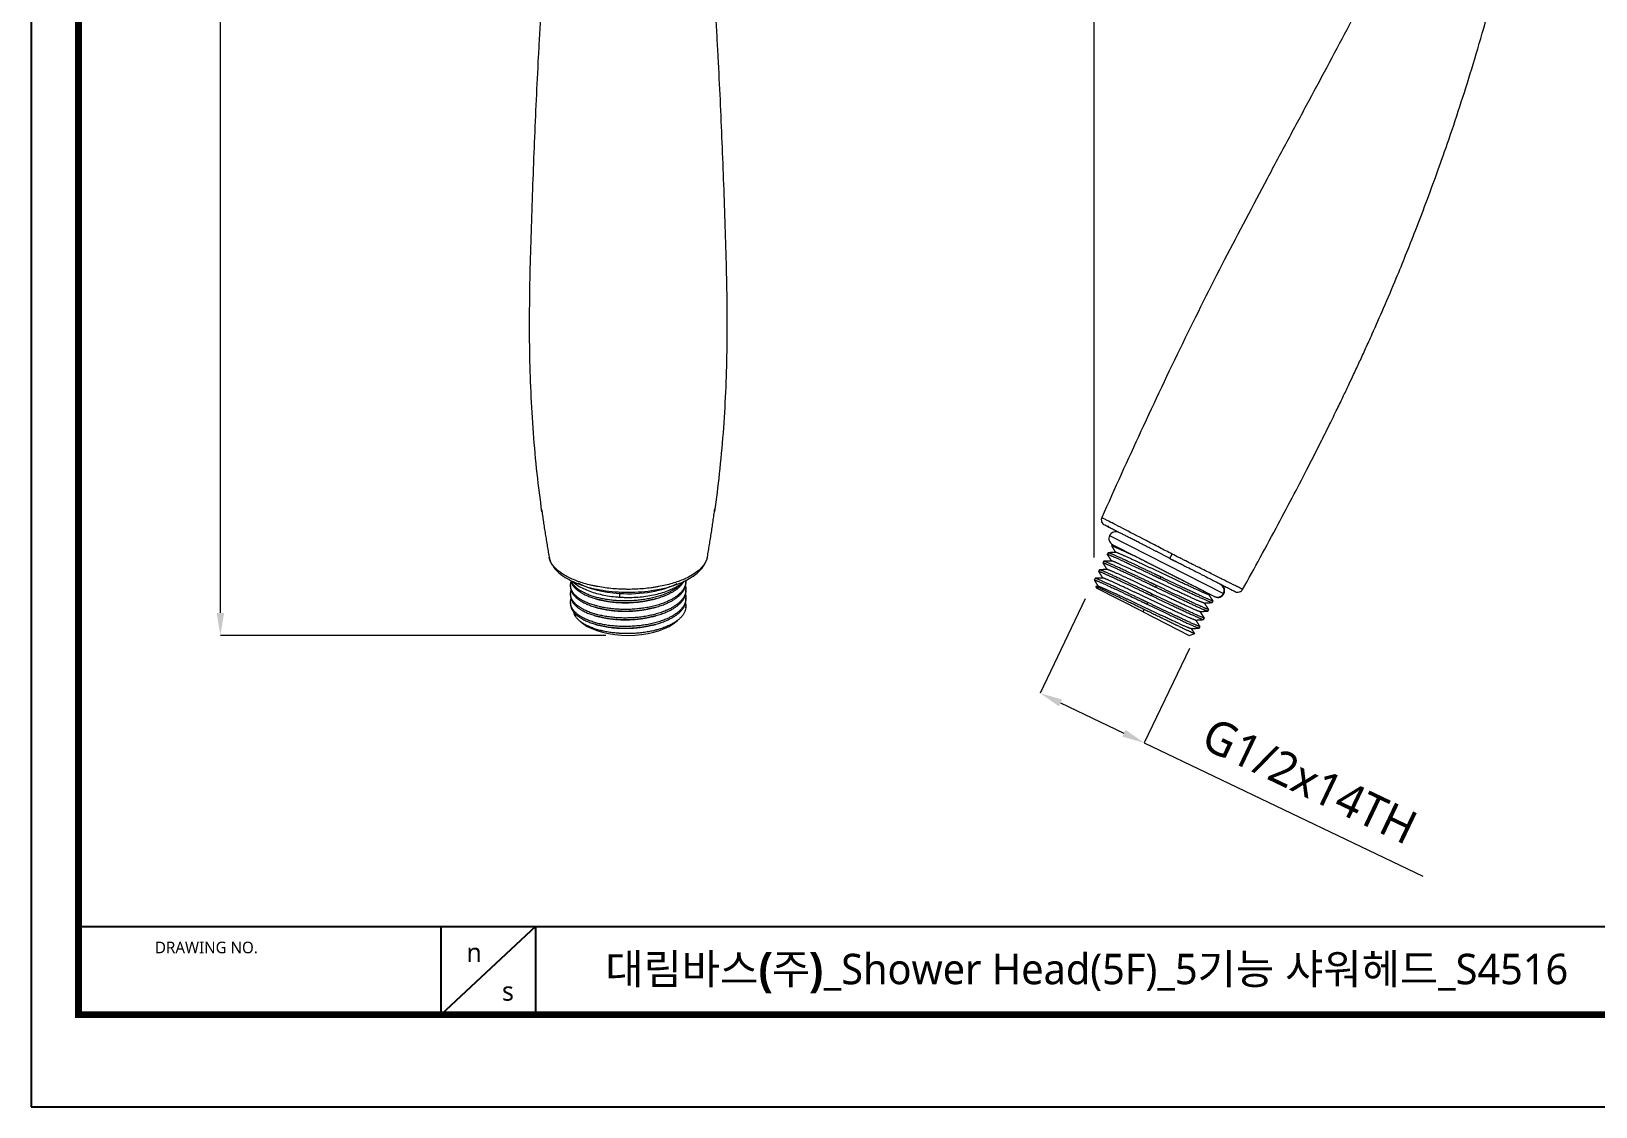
# Model space of a CAD drawing. Extents: x 541 to 1062, y 0 to 382.
# Drawn here: x 540.8 to 818.7, y 0 to 191 of the extents above; entities that cross this region are included whole.
import ezdxf

# ---------------------------------------------------------------- set-up
doc = ezdxf.new("R2010")
doc.units = 0
doc.header["$LTSCALE"] = 10
doc.header["$MEASUREMENT"] = 0
doc.header["$PDMODE"] = 3
doc.header["$PDSIZE"] = -10
doc.layers.get('0').update_dxf_attribs({"linetype": 'CONTINUOUS'})
doc.layers.get('DEFPOINTS').update_dxf_attribs({"linetype": 'CONTINUOUS'})
doc.layers.add('1', color=7, linetype='CONTINUOUS')
doc.styles.add('Daelim Dimension', font='')
doc.styles.get('Daelim Dimension').set_extended_font_data('NanumGothic')
doc.dimstyles.new('DEFAULT', dxfattribs={"dimscale": 2, "dimtxt": 2, "dimasz": 2, "dimexe": 0, "dimexo": 2, "dimgap": 1, "dimtad": 1, "dimdec": 1, "dimzin": 9, "dimdsep": 46, "dimtxsty": 'Daelim Dimension', "dimcen": 0.5, "dimclrd": 252, "dimclre": 252, "dimclrt": 3, "dimadec": 1, "dimazin": 0, "dimtfac": 1, "dimtdec": 1, "dimtix": 1, "dimtmove": 0, "dimatfit": 3, "dimfxl": 1, "dimtolj": 1, "dimtzin": 1, "dimlwd": 9, "dimlwe": 9, "dimarcsym": 0})

# ---------------------------------------------------------------- blocks, each defined once
blk = doc.blocks.new('*D8')
at = {"color": 5, "linetype": 'ByBlock', "lineweight": 9, "ltscale": 0.5, "transparency": 16777216}
for p, q in [((642.86, 326.07), (574.41, 326.07)), ((574.41, 87.7), (574.41, 322.07)), ((642.86, 83.7), (574.41, 83.7))]:
    blk.add_line(p, q, dxfattribs=at)
at = {"color": 5, "ltscale": 0.5, "transparency": 16777216}
for points in [[(573.74, 322.07), (575.08, 322.07), (574.41, 326.07)], [(573.74, 87.7), (575.08, 87.7), (574.41, 83.7)]]:
    blk.add_solid(points, dxfattribs=at)
at = {"layer": 'DEFPOINTS', "color": 0, "ltscale": 0.5, "transparency": 16777216}
for p in [(574.41, 326.07), (646.86, 326.07), (646.86, 83.7)]:
    blk.add_point(p, dxfattribs=at)
at = {"color": 7, "ltscale": 0.5, "transparency": 16777216, "insert": (569.41, 204.89), "char_height": 6, "attachment_point": 5, "rotation": 90, "style": 'Daelim Dimension'}
blk.add_mtext('\\A1;242.4', dxfattribs=at)
blk = doc.blocks.new('*D9')
at = {"color": 5, "linetype": 'ByBlock', "lineweight": 9, "ltscale": 0.5, "transparency": 16777216}
for p, q in [((729.64, 97.54), (729.64, 341.22)), ((733.64, 341.22), (805.04, 341.22)), ((809.04, 265.76), (809.04, 341.22))]:
    blk.add_line(p, q, dxfattribs=at)
at = {"color": 5, "ltscale": 0.5, "transparency": 16777216}
for points in [[(733.64, 341.89), (733.64, 340.55), (729.64, 341.22)], [(805.04, 341.89), (805.04, 340.55), (809.04, 341.22)]]:
    blk.add_solid(points, dxfattribs=at)
at = {"layer": 'DEFPOINTS', "color": 0, "ltscale": 0.5, "transparency": 16777216}
for p in [(809.04, 341.22), (809.04, 261.76), (729.64, 93.54)]:
    blk.add_point(p, dxfattribs=at)
at = {"color": 7, "ltscale": 0.5, "transparency": 16777216, "insert": (769.34, 346.22), "char_height": 6, "attachment_point": 5, "style": 'Daelim Dimension'}
blk.add_mtext('\\A1;79.4', dxfattribs=at)
blk = doc.blocks.new('*D11')
at = {"color": 5, "linetype": 'ByBlock', "lineweight": 9, "ltscale": 0.5, "transparency": 16777216}
for p, q in [((728.05, 90.22), (720.03, 73.44)), ((746.55, 81.39), (738.53, 64.6)), ((723.64, 71.71), (734.92, 66.33)), ((738.53, 64.6), (788.03, 40.96))]:
    blk.add_line(p, q, dxfattribs=at)
at = {"color": 5, "ltscale": 0.5, "transparency": 16777216}
for points in [[(723.93, 72.32), (723.36, 71.11), (720.03, 73.44)], [(735.21, 66.93), (734.63, 65.73), (738.53, 64.6)]]:
    blk.add_solid(points, dxfattribs=at)
at = {"layer": 'DEFPOINTS', "color": 0, "ltscale": 0.5, "transparency": 16777216}
for p in [(729.78, 93.83), (748.27, 85), (738.53, 64.6)]:
    blk.add_point(p, dxfattribs=at)
at = {"color": 7, "ltscale": 0.5, "transparency": 16777216, "insert": (767.92, 57.85), "char_height": 6, "attachment_point": 5, "rotation": 334.4666, "style": 'Daelim Dimension'}
blk.add_mtext('\\A1;G1/2x14TH', dxfattribs=at)

msp = doc.modelspace()

# ---------------------------------------------------------------- linework, layer by layer
at = {"color": 5}
msp.add_line((549.21, 32.01), (968.98, 32.01), dxfattribs=at)
at = {"color": 5, "ltscale": 40}
for p, q in [((613.56, 32.01), (613.56, 16.3)), ((613.56, 32.01), (613.56, 16.3)), ((630.37, 32.01), (613.56, 16.3)), ((630.37, 32.01), (613.56, 16.3)), ((630.37, 32.01), (630.37, 16.3)), ((630.37, 32.01), (630.37, 16.3))]:
    msp.add_line(p, q, dxfattribs=at)
at = {"ltscale": 0.5}
msp.add_lwpolyline([(540.83, 0), (1062.15, 0), (1062.15, 381.98), (540.83, 381.98)], close=True, dxfattribs=at)
at = {"color": 5, "linetype": 'ByBlock', "lineweight": 200, "const_width": 1.2}
msp.add_lwpolyline([(549.21, 16.36), (1053.71, 16.36), (1053.71, 373.11), (549.21, 373.11)], close=True, dxfattribs=at)
at = {"layer": '1', "color": 7, "linetype": 'Continuous', "lineweight": 13}
for p, q in [((732.37, 101.45), (752.58, 91.15)), ((636.61, 92.28), (636.61, 92.56)), ((740.56, 92.28), (740.7, 92.56)), ((741.33, 93.8), (741.47, 94.08)), ((636.61, 90.77), (636.61, 91.05)), ((636.61, 89.25), (636.61, 89.53)), ((739.02, 89.25), (739.16, 89.53)), ((739.79, 90.77), (739.93, 91.05)), ((752.68, 91.1), (752.58, 91.15)), ((738.31, 87.87), (738.52, 88.29))]:
    msp.add_line(p, q, dxfattribs=at)
at = {"layer": '1', "color": 7, "linetype": 'Continuous', "lineweight": 18}
for p, q in [((732.09, 98.38), (731.95, 98.1)), ((732.85, 99.86), (732.72, 99.61)), ((732.85, 99.86), (737.24, 97.62)), ((737.24, 97.62), (750.98, 90.62)), ((743.13, 97.31), (745.29, 96.21)), ((730.55, 95.35), (730.41, 95.07)), ((731.32, 96.86), (731.18, 96.58)), ((636.61, 92.59), (636.61, 92.31)), ((657.11, 93.1), (657.11, 93.37)), ((657.11, 91.58), (657.11, 91.86)), ((729.78, 93.83), (729.63, 93.55)), ((729.94, 92.33), (730.02, 92.1)), ((738.31, 87.87), (730.02, 92.1)), ((636.61, 91.07), (636.61, 90.79)), ((636.61, 89.56), (636.61, 89.28)), ((657.11, 90.07), (657.11, 90.35)), ((750.6, 89.55), (750.74, 89.83)), ((751.07, 90.58), (750.98, 90.62)), ((654.82, 85.76), (655.6, 86.36)), ((657.11, 88.79), (657.11, 88.8)), ((738.31, 87.87), (746.5, 83.7)), ((749.06, 86.52), (749.2, 86.8)), ((749.83, 88.03), (749.97, 88.31)), ((638.43, 86.12), (638.9, 85.76)), ((746.5, 83.7), (747.48, 84.02)), ((748.29, 85), (748.43, 85.28))]:
    msp.add_line(p, q, dxfattribs=at)
for centre, radius, start, end in [((732.29, 103.06), 0.2, 153, 243), ((733.44, 100.91), 1.2, 153, 243), ((733.44, 100.91), 1.2, 63, 153), ((751.61, 91.64), 1.2, 333, 63), ((754.03, 91.98), 0.2, 243, 279.298), ((751.61, 91.64), 1.2, 243, 333)]:
    msp.add_arc(centre, radius, start, end, dxfattribs=at)
at = {"layer": '1', "color": 7, "linetype": 'Continuous', "lineweight": 13}
for centre, major_axis, ratio, start_param, end_param in [((646.86, 96.28), (-11.4, 0), 0.45399, 0.670003, 1.431741), ((646.86, 96.28), (-11.4, 0), 0.45399, 1.431741, 2.441566), ((751.53, 91.69), (0.54, 1.07), 0.990347, 4.712389, 6.283185), ((645.45, 91.69), (0.08, 1.2), 0.123501, 1.797048, 2.04597), ((645.45, 91.69), (-0.08, -1.2), 0.123501, 5.187563, 6.283637), ((751.53, 91.69), (-0.54, -1.07), 0.990347, 0, 1.570796)]:
    msp.add_ellipse(centre, major_axis=major_axis, ratio=ratio, start_param=start_param, end_param=end_param, dxfattribs=at)
at = {"layer": '1', "color": 7, "linetype": 'Continuous', "lineweight": 18}
for centre, major_axis, start_param, end_param in [((646.86, 88.79), (-10.25, 0), 3.099029, 3.147609), ((646.86, 87.9), (9.25, 0), 3.676231, 5.748504)]:
    msp.add_ellipse(centre, major_axis=major_axis, ratio=0.45399, start_param=start_param, end_param=end_param, dxfattribs=at)
for points, degree, knots in [([(786.74, 217.63), (786.07, 215.64), (784.52, 211.43), (781.61, 205.15), (778.36, 198.61), (774.92, 192.04), (771.36, 185.38), (767.74, 178.62), (764.05, 171.75), (759.04, 162.36), (752.68, 150.32), (745.16, 135.39), (737.96, 120.08), (733.26, 109.75), (730.98, 104.62)], 3, [0, 0, 0, 0, 0.049865, 0.106739, 0.164605, 0.223463, 0.283309, 0.344145, 0.40597, 0.468785, 0.59738, 0.72993, 0.866437, 1, 1, 1, 1]), ([(756, 91.88), (757.05, 93.77), (759.18, 97.62), (762.24, 103.27), (765.09, 108.64), (767.59, 113.48), (769.67, 117.58), (771.37, 121), (772.73, 123.77), (773.89, 126.18), (774.86, 128.22), (775.64, 129.87), (776.26, 131.19), (776.79, 132.34), (777.32, 133.49), (777.86, 134.69), (778.43, 135.94), (779.5, 138.32), (781.15, 142.06), (783.13, 146.72), (785.01, 151.33), (786.77, 155.76), (788.64, 160.65), (790.63, 166.06), (792.74, 172.05), (794.88, 178.48), (797.03, 185.34), (799.15, 192.61), (801.22, 200.44), (803.18, 208.82), (804.3, 214.62), (804.82, 217.61)], 3, [0, 0, 0, 0, 0.047786, 0.097365, 0.142265, 0.182487, 0.21803, 0.244075, 0.266871, 0.286418, 0.303446, 0.316892, 0.326795, 0.335647, 0.34494, 0.354674, 0.364849, 0.375464, 0.412451, 0.455247, 0.487606, 0.522643, 0.560941, 0.603498, 0.650333, 0.701444, 0.753552, 0.809462, 0.869174, 0.932687, 1, 1, 1, 1]), ([(631.54, 105.66), (631.23, 107.91), (630.94, 110.17), (630.43, 114.84), (630.21, 117.24), (629.84, 122.07), (629.7, 124.49), (629.38, 131.77), (629.31, 136.64), (629.37, 144), (629.41, 146.45), (629.53, 151.38), (629.61, 153.85), (629.77, 158.8), (629.85, 161.28), (630.03, 166.26), (630.13, 168.76), (630.33, 173.78), (630.44, 176.3), (630.68, 181.35), (630.81, 183.89), (631.01, 187.72), (631.08, 188.99), (631.22, 191.55), (631.3, 192.83), (631.39, 194.53), (631.41, 194.95), (631.43, 195.37)], 3, [0, 0, 0, 0, 0.07803, 0.07803, 0.160624, 0.160624, 0.243217, 0.243217, 0.408404, 0.408404, 0.490997, 0.490997, 0.573591, 0.573591, 0.656184, 0.656184, 0.738778, 0.738778, 0.821371, 0.821371, 0.903964, 0.903964, 0.945261, 0.945261, 0.986558, 0.986558, 1, 1, 1, 1]), ([(662.26, 195.99), (662.29, 195.36), (662.33, 194.74), (662.43, 192.83), (662.5, 191.55), (662.65, 188.99), (662.72, 187.72), (662.92, 183.89), (663.05, 181.35), (663.28, 176.3), (663.39, 173.78), (663.6, 168.76), (663.7, 166.26), (663.88, 161.28), (663.96, 158.8), (664.12, 153.85), (664.2, 151.38), (664.32, 146.45), (664.36, 144), (664.42, 136.64), (664.35, 131.77), (664.03, 124.49), (663.88, 122.07), (663.52, 117.24), (663.29, 114.84), (662.79, 110.19), (662.51, 107.95), (662.19, 105.72)], 3, [0, 0, 0, 0, 0.019911, 0.019911, 0.060966, 0.060966, 0.10202, 0.10202, 0.184128, 0.184128, 0.266237, 0.266237, 0.348346, 0.348346, 0.430454, 0.430454, 0.512563, 0.512563, 0.594671, 0.594671, 0.758888, 0.758888, 0.840997, 0.840997, 0.923105, 0.923105, 1, 1, 1, 1]), ([(730.98, 104.62), (730.93, 104.5), (730.87, 104.26), (730.92, 103.87), (731.13, 103.53), (731.32, 103.38), (731.44, 103.32)], 3, [0, 0, 0, 0, 0.240753, 0.5, 0.759247, 1, 1, 1, 1]), ([(743.09, 97.38), (740.79, 98.55), (738.62, 99.66), (736.47, 100.75), (734.85, 101.58), (733.24, 102.4), (732.34, 102.86), (731.44, 103.32), (731.44, 103.32), (731.44, 103.32)], 2, [0, 0, 0, 0.249976, 0.249976, 0.499952, 0.499952, 0.749928, 0.749928, 0.999904, 1, 1, 1]), ([(660.82, 97.21), (660.35, 95.89), (658.93, 94.64), (656.49, 93.56), (656.14, 93.42), (655.43, 93.17), (654.32, 92.8), (653.1, 92.51), (652.14, 92.34), (652.03, 92.32), (651.81, 92.28), (651.49, 92.23), (650.72, 92.12), (649.16, 91.94), (647.79, 91.88), (646.74, 91.88), (646.63, 91.88), (646.4, 91.89), (646.05, 91.89), (645.25, 91.92), (643.65, 92.02), (642.33, 92.2), (641.37, 92.38), (641.26, 92.4), (641.05, 92.44), (640.74, 92.5), (640.02, 92.66), (638.63, 93.03), (637.56, 93.42), (636.58, 93.86), (636.27, 94.01), (635.68, 94.32), (634.86, 94.82), (634.19, 95.36), (633.75, 95.83), (633.66, 95.93), (633.5, 96.12), (633.28, 96.42), (633.1, 96.74), (633, 96.97), (632.98, 97.02), (632.97, 97.04), (632.94, 97.12), (632.88, 97.27), (632.83, 97.44), (632.8, 97.57), (632.8, 97.59)], 3, [0, 0, 0, 0, 0.219823, 0.219823, 0.253592, 0.253592, 0.287362, 0.354901, 0.354901, 0.363343, 0.363343, 0.371786, 0.38867, 0.42244, 0.489979, 0.489979, 0.498421, 0.498421, 0.506864, 0.523748, 0.557518, 0.625057, 0.625057, 0.633499, 0.633499, 0.641942, 0.658827, 0.692596, 0.760135, 0.760135, 0.793905, 0.793905, 0.827674, 0.895213, 0.895213, 0.912098, 0.912098, 0.928983, 0.962752, 0.966973, 0.966973, 0.971195, 0.971195, 0.979637, 0.996522, 1, 1, 1, 1]), ([(632.89, 97.29), (632.99, 96.92), (633.28, 96.24), (633.96, 95.35), (634.68, 94.69), (635.53, 94.06), (636.66, 93.41), (638.19, 92.75), (639.92, 92.2), (641.86, 91.77), (644, 91.48), (646.28, 91.35), (648.66, 91.39), (650.73, 91.6), (652.37, 91.89), (653.53, 92.15), (654.52, 92.43), (655.51, 92.76), (656.61, 93.2), (657.68, 93.75), (658.7, 94.42), (659.62, 95.21), (660.38, 96.15), (660.69, 96.84), (660.8, 97.19)], 3, [0, 0, 0, 0, 0.050748, 0.097424, 0.133153, 0.161139, 0.214457, 0.265651, 0.318128, 0.372595, 0.428926, 0.487426, 0.547905, 0.609777, 0.648805, 0.681503, 0.708043, 0.737125, 0.773332, 0.816908, 0.85573, 0.900325, 0.950801, 1, 1, 1, 1]), ([(737.24, 97.62), (737.45, 97.51), (737.67, 97.4), (738.1, 97.18), (738.54, 96.96), (738.99, 96.73), (739.45, 96.49), (739.68, 96.38), (739.98, 96.23), (740.04, 96.2), (740.16, 96.14), (740.21, 96.11), (740.39, 96.02), (740.51, 95.95), (740.87, 95.77), (741.1, 95.65), (741.58, 95.41), (741.81, 95.29), (742.29, 95.05), (742.52, 94.93), (742.88, 94.75), (743, 94.69), (743.18, 94.6), (743.23, 94.57), (743.35, 94.51), (743.41, 94.48), (743.7, 94.33), (743.93, 94.21), (744.39, 93.98), (744.83, 93.75), (745.27, 93.53), (745.59, 93.37), (745.7, 93.31), (745.85, 93.23), (745.91, 93.21), (746.01, 93.15), (746.06, 93.13), (746.22, 93.05), (746.32, 93), (746.52, 92.89), (746.61, 92.84), (746.9, 92.7), (747.28, 92.51), (747.63, 92.33), (747.88, 92.2), (748, 92.14), (748.12, 92.08), (748.2, 92.04), (748.24, 92.02), (748.43, 91.92), (748.58, 91.84), (748.85, 91.7), (749.11, 91.57), (749.33, 91.46), (749.54, 91.35), (749.64, 91.31), (749.81, 91.22), (749.88, 91.18), (750.01, 91.11), (750.13, 91.06), (750.2, 91.02), (750.25, 90.99), (750.26, 90.99), (750.27, 90.98), (750.27, 90.98), (750.27, 90.98), (750.27, 90.98), (750.27, 90.98)], 3, [0, 0, 0, 0, 0.039534, 0.039534, 0.079067, 0.118601, 0.118601, 0.158134, 0.158134, 0.168018, 0.168018, 0.177901, 0.177901, 0.197668, 0.197668, 0.237202, 0.237202, 0.276735, 0.276735, 0.316269, 0.316269, 0.336036, 0.336036, 0.345919, 0.345919, 0.355803, 0.355803, 0.395336, 0.395336, 0.43487, 0.474403, 0.474403, 0.49417, 0.49417, 0.504054, 0.504054, 0.513937, 0.513937, 0.533704, 0.533704, 0.553471, 0.553471, 0.593004, 0.632538, 0.632538, 0.652305, 0.662188, 0.662188, 0.672072, 0.672072, 0.711605, 0.711605, 0.751139, 0.790672, 0.790672, 0.830206, 0.830206, 0.86974, 0.86974, 0.909273, 0.948807, 0.948807, 0.988341, 0.988341, 0.998224, 0.998224, 1, 1, 1, 1]), ([(743.09, 97.38), (743.09, 97.38), (743.09, 97.38), (743.09, 97.38), (743.09, 97.39), (743.1, 97.39), (743.1, 97.41), (743.12, 97.45), (743.15, 97.5), (743.18, 97.56), (743.2, 97.6), (743.21, 97.62), (743.22, 97.65), (743.24, 97.67), (743.25, 97.7), (743.26, 97.72), (743.28, 97.75), (743.29, 97.77), (743.3, 97.8), (743.32, 97.83), (743.33, 97.86), (743.34, 97.88), (743.36, 97.91), (743.37, 97.94), (743.39, 97.97), (743.4, 98), (743.42, 98.03), (743.43, 98.05), (743.44, 98.08), (743.46, 98.11), (743.47, 98.13), (743.47, 98.14)], 3, [0, 0, 0, 0, 0.009749, 0.032684, 0.06924, 0.120049, 0.185852, 0.267354, 0.364989, 0.478602, 0.505443, 0.532183, 0.558803, 0.585285, 0.61161, 0.637763, 0.663725, 0.689481, 0.715017, 0.740319, 0.765372, 0.790165, 0.814687, 0.838926, 0.862873, 0.88652, 0.909858, 0.932881, 0.955582, 0.977957, 1, 1, 1, 1]), ([(743.09, 97.38), (743.23, 97.31), (743.4, 97.22), (743.69, 97.08), (743.79, 97.02), (743.95, 96.94), (744.04, 96.9), (744.13, 96.85), (744.18, 96.83), (744.21, 96.81), (744.22, 96.8), (744.49, 96.67), (744.71, 96.55), (745, 96.41), (745.08, 96.37), (745.2, 96.31), (745.25, 96.28), (745.31, 96.25), (745.34, 96.23), (745.35, 96.23), (745.36, 96.22), (745.36, 96.22), (745.37, 96.22), (745.37, 96.22), (745.91, 95.94), (746.36, 95.71), (746.91, 95.44), (747.06, 95.36), (747.27, 95.25), (747.33, 95.22), (747.42, 95.18), (747.46, 95.16), (747.5, 95.13), (747.52, 95.12), (747.53, 95.12), (747.54, 95.12), (747.77, 94.99), (748.06, 94.85), (748.57, 94.59), (748.75, 94.5), (749.03, 94.35), (749.13, 94.3), (749.28, 94.23), (749.36, 94.19), (749.44, 94.15), (749.49, 94.12), (749.52, 94.11), (749.95, 93.89), (750.29, 93.71), (750.72, 93.49), (750.86, 93.42), (751.09, 93.3), (751.2, 93.25), (751.48, 93.11), (751.7, 93), (752.06, 92.81), (752.19, 92.75), (752.45, 92.61), (752.58, 92.54), (752.99, 92.34), (753.21, 92.23), (753.47, 92.09), (753.54, 92.06), (753.64, 92), (753.67, 91.99), (753.72, 91.97), (753.73, 91.96), (753.75, 91.95), (753.76, 91.94), (753.77, 91.94), (753.78, 91.94), (753.78, 91.93), (753.78, 91.93), (753.92, 91.86), (754.04, 91.8), (754.21, 91.72), (754.26, 91.69), (754.34, 91.65), (754.37, 91.63), (754.41, 91.61), (754.43, 91.6), (754.44, 91.6), (754.44, 91.6), (754.44, 91.6), (754.44, 91.6), (754.44, 91.6), (754.56, 91.54), (754.62, 91.51), (754.66, 91.49), (754.66, 91.48), (754.67, 91.48), (754.67, 91.48), (754.67, 91.48)], 3, [0, 0, 0, 0, 0.03205, 0.03205, 0.048075, 0.048075, 0.056088, 0.060094, 0.062097, 0.062097, 0.064101, 0.064101, 0.096151, 0.096151, 0.112176, 0.112176, 0.120188, 0.124195, 0.126198, 0.127199, 0.1277, 0.127951, 0.127951, 0.128201, 0.128201, 0.192302, 0.192302, 0.224352, 0.224352, 0.240377, 0.240377, 0.24839, 0.252396, 0.254399, 0.254399, 0.256402, 0.256402, 0.320503, 0.320503, 0.352553, 0.352553, 0.368578, 0.368578, 0.376591, 0.380597, 0.380597, 0.384603, 0.384603, 0.448704, 0.448704, 0.480754, 0.480754, 0.512804, 0.512804, 0.576905, 0.576905, 0.608955, 0.608955, 0.641005, 0.641005, 0.705106, 0.705106, 0.737156, 0.737156, 0.753181, 0.753181, 0.761194, 0.761194, 0.7652, 0.767203, 0.768205, 0.768205, 0.769206, 0.769206, 0.833307, 0.833307, 0.865357, 0.865357, 0.881382, 0.889395, 0.893401, 0.895404, 0.896406, 0.896907, 0.896907, 0.897407, 0.897407, 0.961508, 0.961508, 0.993558, 0.993558, 1, 1, 1, 1]), ([(636.93, 93.32), (636.93, 93.32), (637.17, 93.1), (637.7, 92.69), (638.64, 92.13), (639.72, 91.65), (640.91, 91.24), (642.19, 90.91), (643.54, 90.67), (644.62, 90.55), (645.23, 90.5), (645.37, 90.49)], 3, [0, 0, 0, 0, 0.000978, 0.134658, 0.272494, 0.411395, 0.549576, 0.686807, 0.823231, 0.959079, 1, 1, 1, 1]), ([(645.37, 90.49), (645.62, 90.48), (646.35, 90.44), (647.55, 90.44), (648.97, 90.52), (650.36, 90.69), (651.7, 90.95), (652.96, 91.28), (654.14, 91.7), (655.21, 92.2), (656.08, 92.73), (656.57, 93.12), (656.77, 93.3)], 3, [0, 0, 0, 0, 0.05592, 0.161799, 0.267757, 0.373848, 0.48024, 0.587125, 0.694725, 0.803278, 0.912974, 1, 1, 1, 1]), ([(738.52, 88.29), (738.28, 88.4), (738.04, 88.52), (737.57, 88.75), (737.11, 88.97), (736.65, 89.2), (736.19, 89.42), (735.97, 89.53), (735.68, 89.66), (735.63, 89.69), (735.52, 89.75), (735.35, 89.83), (735.19, 89.91), (734.86, 90.06), (734.44, 90.27), (734.04, 90.46), (733.64, 90.65), (733.45, 90.75), (733.22, 90.86), (733.17, 90.88), (733.08, 90.93), (733.03, 90.95), (732.89, 91.01), (732.81, 91.06), (732.54, 91.18), (732.21, 91.34), (731.75, 91.56), (731.48, 91.69), (731.32, 91.76), (731.28, 91.78), (731.22, 91.81), (731.19, 91.82), (731.1, 91.86), (731.04, 91.89), (730.87, 91.97), (730.66, 92.07), (730.4, 92.18), (730.26, 92.24), (730.18, 92.28), (730.15, 92.29), (730.1, 92.31), (730.08, 92.32), (730.02, 92.34), (729.99, 92.35), (729.94, 92.36), (729.93, 92.36), (729.93, 92.35), (729.93, 92.35)], 3, [0, 0, 0, 0, 0.052174, 0.052174, 0.104349, 0.156523, 0.156523, 0.208698, 0.208698, 0.221741, 0.221741, 0.234785, 0.260872, 0.260872, 0.313046, 0.365221, 0.365221, 0.417395, 0.417395, 0.430439, 0.430439, 0.443482, 0.443482, 0.469569, 0.469569, 0.521744, 0.573918, 0.626093, 0.626093, 0.639136, 0.639136, 0.65218, 0.65218, 0.678267, 0.678267, 0.730441, 0.782616, 0.83479, 0.83479, 0.860877, 0.860877, 0.886964, 0.886964, 0.939139, 0.939139, 0.991313, 1, 1, 1, 1]), ([(754.67, 91.48), (754.79, 91.42), (755.03, 91.35), (755.43, 91.39), (755.78, 91.58), (755.94, 91.77), (756, 91.88)], 3, [0, 0, 0, 0, 0.2406, 0.499928, 0.759293, 1, 1, 1, 1]), ([(657.1, 88.59), (657.09, 88.44), (657.05, 88.29), (656.95, 87.99), (656.82, 87.7), (656.64, 87.41), (656.48, 87.2), (656.42, 87.13), (656.34, 87.04), (656.33, 87.02), (656.29, 86.98), (656.25, 86.93), (656.2, 86.88), (656.02, 86.71), (655.87, 86.57), (655.55, 86.31), (655.37, 86.19), (655, 85.94), (654.8, 85.82), (654.53, 85.68), (654.48, 85.65), (654.37, 85.59), (654.2, 85.51), (654.03, 85.43), (653.68, 85.27), (653.19, 85.07), (652.66, 84.9), (652.25, 84.77), (652.12, 84.73), (651.94, 84.68), (651.9, 84.67), (651.83, 84.66), (651.8, 84.65), (651.69, 84.62), (651.62, 84.6), (651.26, 84.51), (650.96, 84.45), (650.37, 84.33), (650.06, 84.28), (649.45, 84.19), (649.13, 84.15), (648.73, 84.12), (648.65, 84.11), (648.49, 84.09), (648.25, 84.08), (648.01, 84.06), (647.53, 84.03), (646.89, 84.01), (646.25, 84.02), (645.77, 84.04), (645.61, 84.05), (645.37, 84.06), (645.29, 84.07), (645.14, 84.08), (645.06, 84.08), (644.66, 84.11), (644.35, 84.15), (643.74, 84.22), (643.44, 84.27), (642.85, 84.37), (642.56, 84.43), (642.2, 84.51), (642.13, 84.53), (641.99, 84.56), (641.78, 84.62), (641.58, 84.67), (641.18, 84.79), (640.67, 84.95), (640.2, 85.14), (639.86, 85.29), (639.75, 85.34), (639.61, 85.4), (639.59, 85.42), (639.53, 85.44), (639.51, 85.46), (639.43, 85.5), (639.38, 85.52), (639.12, 85.66), (638.93, 85.77), (638.58, 86.01), (638.42, 86.13), (638.12, 86.38), (637.99, 86.5), (637.83, 86.67), (637.8, 86.7), (637.75, 86.77), (637.66, 86.87), (637.59, 86.97), (637.45, 87.17), (637.31, 87.44), (637.22, 87.72), (637.19, 87.86), (637.19, 87.86), (637.19, 87.87)], 3, [0, 0, 0, 0, 0.032242, 0.032242, 0.064484, 0.096726, 0.096726, 0.112847, 0.112847, 0.116877, 0.116877, 0.120907, 0.128968, 0.128968, 0.16121, 0.16121, 0.193452, 0.193452, 0.225694, 0.225694, 0.233754, 0.233754, 0.241815, 0.257936, 0.257936, 0.290177, 0.322419, 0.322419, 0.33854, 0.33854, 0.342571, 0.342571, 0.346601, 0.346601, 0.354661, 0.354661, 0.386903, 0.386903, 0.419145, 0.419145, 0.451387, 0.451387, 0.459448, 0.459448, 0.467508, 0.483629, 0.483629, 0.515871, 0.548113, 0.548113, 0.564234, 0.564234, 0.572294, 0.572294, 0.580355, 0.580355, 0.612597, 0.612597, 0.644839, 0.644839, 0.677081, 0.677081, 0.685141, 0.685141, 0.693202, 0.709323, 0.709323, 0.741565, 0.773807, 0.773807, 0.789928, 0.789928, 0.793958, 0.793958, 0.797988, 0.797988, 0.806049, 0.806049, 0.838291, 0.838291, 0.870532, 0.870532, 0.902774, 0.902774, 0.910835, 0.910835, 0.918895, 0.935016, 0.935016, 0.967258, 0.9995, 0.9995, 1, 1, 1, 1]), ([(747.49, 84.02), (747.48, 84.02), (747.46, 84.02), (747.41, 84.04), (747.39, 84.05), (747.35, 84.06), (747.34, 84.07), (747.31, 84.08), (747.3, 84.08), (747.22, 84.11), (747.14, 84.15), (746.97, 84.22), (746.87, 84.27), (746.64, 84.37), (746.51, 84.43), (746.33, 84.51), (746.3, 84.53), (746.22, 84.56), (746.11, 84.62), (745.99, 84.67), (745.75, 84.79), (745.4, 84.95), (745.01, 85.14), (744.7, 85.29), (744.59, 85.34), (744.45, 85.4), (744.43, 85.42), (744.37, 85.44), (744.34, 85.46), (744.26, 85.5), (744.2, 85.52), (743.92, 85.66), (743.69, 85.77), (743.2, 86.01), (742.96, 86.13), (742.45, 86.38), (742.18, 86.5), (741.84, 86.67), (741.78, 86.7), (741.64, 86.77), (741.43, 86.87), (741.23, 86.97), (740.81, 87.17), (740.25, 87.44), (739.68, 87.72), (739.25, 87.93), (739.1, 88), (738.88, 88.11), (738.81, 88.14), (738.66, 88.21), (738.59, 88.25), (738.52, 88.29)], 3, [0, 0, 0, 0, 0.060739, 0.060739, 0.092048, 0.092048, 0.107702, 0.107702, 0.123357, 0.123357, 0.185974, 0.185974, 0.248592, 0.248592, 0.311209, 0.311209, 0.326863, 0.326863, 0.342518, 0.373826, 0.373826, 0.436444, 0.499061, 0.499061, 0.53037, 0.53037, 0.538197, 0.538197, 0.546024, 0.546024, 0.561678, 0.561678, 0.624296, 0.624296, 0.686913, 0.686913, 0.749531, 0.749531, 0.765185, 0.765185, 0.780839, 0.812148, 0.812148, 0.874765, 0.937383, 0.937383, 0.968691, 0.968691, 0.984346, 0.984346, 1, 1, 1, 1])]:
    msp.add_open_spline(points, degree=degree, knots=knots, dxfattribs=at)
for points, degree in [([(631.48, 106.09), (632.09, 101.71), (632.85, 97.38)], 2), ([(660.88, 97.39), (661.64, 101.74), (662.25, 106.16)], 2), ([(660.93, 97.59), (660.92, 97.52), (660.9, 97.46), (660.88, 97.39)], 3), ([(731.95, 98.08), (732.32, 97.5), (732.68, 96.92)], 2), ([(733.48, 98.43), (732.79, 98.41), (732.11, 98.38)], 2), ([(732.73, 99.6), (733.09, 99.02), (733.45, 98.43)], 2), ([(730.41, 95.05), (730.77, 94.47), (731.14, 93.89)], 2), ([(731.94, 95.41), (731.25, 95.38), (730.56, 95.35)], 2), ([(731.18, 96.57), (731.55, 95.99), (731.91, 95.4)], 2), ([(732.71, 96.92), (732.02, 96.89), (731.33, 96.87)], 2), ([(729.64, 93.54), (730, 92.96), (730.37, 92.37)], 2), ([(731.17, 93.89), (730.48, 93.87), (729.79, 93.84)], 2), ([(730.4, 92.38), (729.94, 92.36)], 1), ([(641.13, 90.2), (641.43, 90.12), (641.74, 90.03)], 2), ([(651.25, 90.09), (651.56, 90.18), (651.88, 90.27)], 2), ([(749.19, 89.45), (749.89, 89.49), (750.59, 89.54)], 2), ([(749.97, 88.33), (749.59, 88.89), (749.22, 89.45)], 2), ([(749.96, 90.96), (750.26, 90.98)], 1), ([(750.74, 89.84), (750.36, 90.4), (749.99, 90.96)], 2), ([(641.07, 87.19), (641.38, 87.1), (641.7, 87.01)], 2), ([(641.09, 88.7), (641.39, 88.61), (641.71, 88.52)], 2), ([(651.19, 87.04), (651.5, 87.13), (651.82, 87.22)], 2), ([(651.23, 88.57), (651.54, 88.66), (651.86, 88.75)], 2), ([(747.65, 86.42), (748.35, 86.46), (749.04, 86.51)], 2), ([(748.42, 85.3), (748.05, 85.86), (747.67, 86.42)], 2), ([(748.42, 87.93), (749.12, 87.98), (749.82, 88.03)], 2), ([(749.2, 86.81), (748.82, 87.37), (748.44, 87.93)], 2), ([(641.07, 85.67), (641.39, 85.59), (641.71, 85.5)], 2), ([(651.19, 85.53), (651.49, 85.61), (651.8, 85.7)], 2), ([(746.87, 84.9), (747.57, 84.95), (748.27, 85)], 2), ([(747.47, 84.05), (747.19, 84.48), (746.9, 84.9)], 2)]:
    msp.add_open_spline(points, degree=degree, dxfattribs=at)
at = {"layer": '1', "color": 7, "linetype": 'Continuous', "lineweight": 13}
for points, knots in [([(743.47, 98.14), (742.73, 98.52), (741.97, 98.92), (740.41, 99.73), (739.61, 100.15), (737.32, 101.34), (735.9, 102.07), (733.55, 103.29), (732.6, 103.78), (731.31, 104.45), (730.98, 104.62), (730.98, 104.62), (730.98, 104.62), (730.98, 104.62)], [0, 0, 0, 0, 0.114655, 0.114655, 0.24106, 0.24106, 0.493871, 0.493871, 0.746682, 0.746682, 0.999493, 0.999493, 1, 1, 1, 1]), ([(756, 91.88), (756, 91.88), (756, 91.88), (756, 91.88), (756, 91.88), (755.99, 91.89), (755.98, 91.89), (755.93, 91.92), (755.72, 92.02), (755.36, 92.2), (755.01, 92.38), (754.97, 92.4), (754.88, 92.44), (754.76, 92.5), (754.43, 92.66), (753.69, 93.03), (752.91, 93.42), (752.04, 93.86), (751.74, 94.01), (751.11, 94.32), (750.12, 94.82), (749.03, 95.36), (748.08, 95.83), (747.88, 95.93), (747.5, 96.12), (746.91, 96.42), (746.26, 96.74), (745.81, 96.97), (745.71, 97.02), (745.66, 97.04), (745.51, 97.12), (745.2, 97.27), (744.49, 97.63), (743.88, 97.93), (743.47, 98.14)], [0, 0, 0, 0, 0.000338, 0.000338, 0.015958, 0.015958, 0.031578, 0.062817, 0.125296, 0.250254, 0.250254, 0.265873, 0.265873, 0.281493, 0.312732, 0.375211, 0.500169, 0.500169, 0.562648, 0.562648, 0.625127, 0.750085, 0.750085, 0.781324, 0.781324, 0.812563, 0.875042, 0.882852, 0.882852, 0.890662, 0.890662, 0.906282, 0.937521, 1, 1, 1, 1])]:
    msp.add_open_spline(points, degree=3, knots=knots, dxfattribs=at)
msp.add_open_spline([(660.88, 97.39), (660.86, 97.33), (660.85, 97.27), (660.82, 97.21)], degree=3, dxfattribs=at)
at = {"layer": '1', "color": 7, "linetype": 'Continuous', "lineweight": 18}
for points, weights, knots in [([(731.95, 98.1), (731.97, 98.13), (732.25, 98.02), (733.01, 97.73), (735.32, 96.65), (737.63, 95.56), (740.63, 94.13), (740.98, 93.96), (741.33, 93.8)], [0.976718827259, 0.980925970622, 1, 0.951056516295, 1, 0.951056516295, 1, 0.994036428397, 0.989526132433], [0, 0, 0, 0.155169, 0.155169, 0.553327, 0.553327, 0.951486, 0.951486, 1, 1, 1]), ([(741.47, 94.08), (741.14, 94.24), (740.81, 94.39), (737.81, 95.83), (735.49, 96.91), (733.17, 98), (732.4, 98.3), (732.11, 98.41), (732.09, 98.38)], [0.989952330953, 0.994316078302, 1, 0.951056516295, 1, 0.951056516295, 1, 0.980650041216, 0.976600215426], [0, 0, 0, 0.046241, 0.046241, 0.444411, 0.444411, 0.842582, 0.842582, 1, 1, 1]), ([(732.72, 99.61), (732.74, 99.64), (733.02, 99.53), (733.78, 99.24), (736.09, 98.16), (736.64, 97.91), (737.24, 97.62)], [0.976705282169, 0.980895177935, 1, 0.951056516295, 1, 0.988039862482, 0.981925033823], [0, 0, 0, 0.238785, 0.238785, 0.850514, 0.850514, 1, 1, 1]), ([(749.96, 90.96), (749.88, 90.95), (749.35, 91.17), (748.33, 91.59), (746.08, 92.65), (743.82, 93.7), (741.17, 94.96), (738.51, 96.22), (736.46, 97.16), (734.41, 98.11), (733.74, 98.36), (733.53, 98.44), (733.48, 98.43)], [0.975639781386, 0.973876238806, 1, 0.951056516295, 1, 0.951056516295, 1, 0.951056516295, 1, 0.951056516295, 1, 0.984693320568, 0.978960721994], [0, 0, 0, 0.110132, 0.110132, 0.316467, 0.316467, 0.522801, 0.522801, 0.729136, 0.729136, 0.935471, 0.935471, 1, 1, 1]), ([(730.41, 95.07), (730.42, 95.1), (730.71, 94.99), (731.46, 94.7), (733.78, 93.62), (736.09, 92.53), (739.09, 91.1), (739.44, 90.93), (739.79, 90.77)], [0.976718827259, 0.980925970622, 1, 0.951056516295, 1, 0.951056516295, 1, 0.994036428397, 0.989526132433], [0, 0, 0, 0.155169, 0.155169, 0.553327, 0.553327, 0.951486, 0.951486, 1, 1, 1]), ([(739.93, 91.05), (739.6, 91.21), (739.26, 91.37), (736.26, 92.8), (733.94, 93.88), (731.63, 94.97), (730.86, 95.27), (730.56, 95.38), (730.55, 95.35)], [0.989952330953, 0.994316078302, 1, 0.951056516295, 1, 0.951056516295, 1, 0.980650041216, 0.976600215426], [0, 0, 0, 0.046241, 0.046241, 0.444411, 0.444411, 0.842582, 0.842582, 1, 1, 1]), ([(731.18, 96.58), (731.19, 96.61), (731.48, 96.5), (732.24, 96.21), (734.55, 95.13), (736.86, 94.05), (739.86, 92.62), (740.21, 92.45), (740.56, 92.28)], [0.976718827259, 0.980925970622, 1, 0.951056516295, 1, 0.951056516295, 1, 0.994036428397, 0.989526132433], [0, 0, 0, 0.155169, 0.155169, 0.553327, 0.553327, 0.951486, 0.951486, 1, 1, 1]), ([(740.7, 92.56), (740.37, 92.72), (740.03, 92.88), (737.03, 94.31), (734.72, 95.4), (732.4, 96.48), (731.63, 96.78), (731.34, 96.89), (731.32, 96.86)], [0.989952330953, 0.994316078302, 1, 0.951056516295, 1, 0.951056516295, 1, 0.980650041216, 0.976600215426], [0, 0, 0, 0.046241, 0.046241, 0.444411, 0.444411, 0.842582, 0.842582, 1, 1, 1]), ([(748.42, 87.93), (748.33, 87.92), (747.81, 88.14), (746.79, 88.56), (744.53, 89.62), (742.27, 90.67), (739.62, 91.93), (736.97, 93.19), (734.92, 94.13), (732.87, 95.08), (732.19, 95.33), (731.99, 95.41), (731.94, 95.41)], [0.975638611843, 0.973884923994, 1, 0.951056516295, 1, 0.951056516295, 1, 0.951056516295, 1, 0.951056516295, 1, 0.984758396569, 0.979009639072], [0, 0, 0, 0.11013, 0.11013, 0.316528, 0.316528, 0.522927, 0.522927, 0.729326, 0.729326, 0.935725, 0.935725, 1, 1, 1]), ([(749.19, 89.45), (749.11, 89.44), (748.58, 89.66), (747.56, 90.08), (745.3, 91.13), (743.05, 92.19), (740.39, 93.44), (737.74, 94.7), (735.69, 95.65), (733.64, 96.6), (732.97, 96.85), (732.76, 96.92), (732.71, 96.92)], [0.975651968654, 0.973788312294, 1, 0.951056516295, 1, 0.951056516295, 1, 0.951056516295, 1, 0.951056516295, 1, 0.984523016522, 0.978834343946], [0, 0, 0, 0.110382, 0.110382, 0.316493, 0.316493, 0.522603, 0.522603, 0.728713, 0.728713, 0.934823, 0.934823, 1, 1, 1]), ([(657.11, 93.37), (657.12, 93.2), (657.09, 93.02), (656.87, 91.44), (654.74, 90.2), (652.61, 88.96), (649.38, 88.52), (646.15, 88.07), (643.06, 88.55), (639.97, 89.04), (638.19, 90.24), (636.63, 91.3), (636.61, 92.56)], [0.989952330953, 0.994316078302, 1, 0.951056516295, 1, 0.951056516295, 1, 0.951056516295, 1, 0.951056516295, 1, 0.956740437993, 0.989952330953], [0, 0, 0, 0.023226, 0.023226, 0.223226, 0.223226, 0.423226, 0.423226, 0.623226, 0.623226, 0.823226, 0.823226, 1, 1, 1]), ([(636.61, 92.56), (636.61, 92.72), (636.64, 92.88), (636.66, 93.05), (636.72, 93.22)], [0.989952330953, 0.994316078302, 1, 0.993948959818, 0.989394138724], [0, 0, 0, 0.484358, 0.484358, 1, 1, 1]), ([(636.61, 92.28), (636.63, 91.03), (638.17, 89.98), (639.94, 88.77), (643.02, 88.28), (646.11, 87.79), (649.34, 88.23), (652.58, 88.67), (654.72, 89.91), (656.86, 91.14), (657.09, 92.73), (657.12, 92.91), (657.11, 93.1)], [0.989526132433, 0.957020087898, 1, 0.951056516295, 1, 0.951056516295, 1, 0.951056516295, 1, 0.951056516295, 1, 0.994036428397, 0.989526132433], [0, 0, 0, 0.175631, 0.175631, 0.375631, 0.375631, 0.575631, 0.575631, 0.775631, 0.775631, 0.975631, 0.975631, 1, 1, 1]), ([(657.11, 91.86), (657.12, 91.68), (657.09, 91.51), (656.87, 89.92), (654.74, 88.69), (652.61, 87.45), (649.38, 87), (646.15, 86.55), (643.06, 87.04), (639.97, 87.53), (638.19, 88.73), (636.63, 89.79), (636.61, 91.05)], [0.989952330953, 0.994316078302, 1, 0.951056516295, 1, 0.951056516295, 1, 0.951056516295, 1, 0.951056516295, 1, 0.956740437993, 0.989952330953], [0, 0, 0, 0.023226, 0.023226, 0.223226, 0.223226, 0.423226, 0.423226, 0.623226, 0.623226, 0.823226, 0.823226, 1, 1, 1]), ([(636.66, 93.4), (636.89, 92.37), (638.17, 91.49), (639.94, 90.29), (643.02, 89.79), (646.11, 89.3), (649.34, 89.75), (652.58, 90.19), (654.72, 91.42), (656.16, 92.25), (656.75, 93.29)], [0.980917434644, 0.964044245956, 1, 0.951056516295, 1, 0.951056516295, 1, 0.951056516295, 1, 0.966478953122, 0.978874563529], [0, 0, 0, 0.166225, 0.166225, 0.392494, 0.392494, 0.618762, 0.618762, 0.84503, 0.84503, 1, 1, 1]), ([(656.06, 92.7), (655.52, 92.17), (654.74, 91.71), (652.61, 90.48), (649.38, 90.03), (646.15, 89.58), (643.06, 90.07), (639.97, 90.55), (638.19, 91.76), (637.11, 92.49), (636.76, 93.35)], [0.976946115668, 0.981418711714, 1, 0.951056516295, 1, 0.951056516295, 1, 0.951056516295, 1, 0.969568976939, 0.976979443467], [0, 0, 0, 0.094879, 0.094879, 0.344791, 0.344791, 0.594703, 0.594703, 0.844615, 0.844615, 1, 1, 1]), ([(729.63, 93.55), (729.65, 93.58), (729.94, 93.47), (730.69, 93.18), (733, 92.1), (735.32, 91.02), (738.32, 89.59), (738.66, 89.42), (739.02, 89.25)], [0.976728421145, 0.980947675003, 1, 0.951056516295, 1, 0.951056516295, 1, 0.994036428397, 0.989526132433], [0, 0, 0, 0.155019, 0.155019, 0.553248, 0.553248, 0.951477, 0.951477, 1, 1, 1]), ([(739.16, 89.53), (738.82, 89.69), (738.49, 89.85), (735.49, 91.28), (733.17, 92.37), (730.85, 93.46), (730.09, 93.75), (729.79, 93.86), (729.78, 93.83)], [0.989952330953, 0.994316078302, 1, 0.951056516295, 1, 0.951056516295, 1, 0.980650041216, 0.976600215426], [0, 0, 0, 0.046241, 0.046241, 0.444411, 0.444411, 0.842582, 0.842582, 1, 1, 1]), ([(746.87, 84.9), (746.79, 84.89), (746.26, 85.11), (745.25, 85.53), (742.99, 86.59), (740.73, 87.64), (738.08, 88.9), (735.43, 90.16), (733.38, 91.11), (731.33, 92.05), (730.65, 92.3), (730.45, 92.38), (730.4, 92.38)], [0.975614215473, 0.974077904575, 1, 0.951056516295, 1, 0.951056516295, 1, 0.951056516295, 1, 0.951056516295, 1, 0.985376848286, 0.979491798148], [0, 0, 0, 0.109691, 0.109691, 0.316799, 0.316799, 0.523906, 0.523906, 0.731014, 0.731014, 0.938121, 0.938121, 1, 1, 1]), ([(747.65, 86.42), (747.56, 86.41), (747.03, 86.63), (746.02, 87.05), (743.76, 88.1), (741.5, 89.16), (738.85, 90.42), (736.2, 91.67), (734.15, 92.62), (732.1, 93.57), (731.42, 93.82), (731.22, 93.89), (731.17, 93.89)], [0.975640514624, 0.973870816893, 1, 0.951056516295, 1, 0.951056516295, 1, 0.951056516295, 1, 0.951056516295, 1, 0.985030738122, 0.979218110967], [0, 0, 0, 0.110309, 0.110309, 0.316933, 0.316933, 0.523557, 0.523557, 0.730181, 0.730181, 0.936805, 0.936805, 1, 1, 1]), ([(740.56, 92.28), (743.18, 91.03), (745.41, 89.98), (747.97, 88.77), (749.12, 88.28), (749.81, 87.99), (749.83, 88.03)], [0.989526132433, 0.957020087898, 1, 0.951056516295, 1, 0.970130597465, 0.976718804412], [0, 0, 0, 0.352894, 0.352894, 0.754752, 0.754752, 1, 1, 1]), ([(749.97, 88.31), (749.95, 88.27), (749.27, 88.55), (748.13, 89.04), (745.58, 90.24), (743.34, 91.3), (740.7, 92.56)], [0.976600244918, 0.970406404623, 1, 0.951056516295, 1, 0.956740437993, 0.989952330953], [0, 0, 0, 0.242975, 0.242975, 0.644821, 0.644821, 1, 1, 1]), ([(741.33, 93.8), (743.95, 92.54), (746.18, 91.49), (748.74, 90.29), (749.89, 89.79), (750.58, 89.5), (750.6, 89.55)], [0.989526132433, 0.957020087898, 1, 0.951056516295, 1, 0.970130597465, 0.976718804412], [0, 0, 0, 0.352894, 0.352894, 0.754752, 0.754752, 1, 1, 1]), ([(750.74, 89.83), (750.72, 89.78), (750.04, 90.07), (748.9, 90.55), (746.35, 91.76), (744.11, 92.82), (741.47, 94.08)], [0.976600244918, 0.970406404623, 1, 0.951056516295, 1, 0.956740437993, 0.989952330953], [0, 0, 0, 0.242975, 0.242975, 0.644821, 0.644821, 1, 1, 1]), ([(636.61, 91.05), (636.61, 91.21), (636.64, 91.37), (636.66, 91.53), (636.72, 91.7)], [0.989952330953, 0.994316078302, 1, 0.993948959818, 0.989394138724], [0, 0, 0, 0.484358, 0.484358, 1, 1, 1]), ([(636.61, 90.77), (636.63, 89.52), (638.17, 88.46), (639.94, 87.26), (643.02, 86.77), (646.11, 86.27), (649.34, 86.72), (652.58, 87.16), (654.72, 88.39), (656.86, 89.63), (657.09, 91.21), (657.12, 91.4), (657.11, 91.58)], [0.989526132433, 0.957020087898, 1, 0.951056516295, 1, 0.951056516295, 1, 0.951056516295, 1, 0.951056516295, 1, 0.994036428397, 0.989526132433], [0, 0, 0, 0.175631, 0.175631, 0.375631, 0.375631, 0.575631, 0.575631, 0.775631, 0.775631, 0.975631, 0.975631, 1, 1, 1]), ([(657.11, 90.35), (657.12, 90.17), (657.09, 89.99), (656.87, 88.41), (654.74, 87.17), (652.61, 85.93), (649.38, 85.49), (646.15, 85.04), (643.06, 85.52), (639.97, 86.01), (638.19, 87.21), (636.63, 88.27), (636.61, 89.53)], [0.989952330953, 0.994316078302, 1, 0.951056516295, 1, 0.951056516295, 1, 0.951056516295, 1, 0.951056516295, 1, 0.956740437993, 0.989952330953], [0, 0, 0, 0.023226, 0.023226, 0.223226, 0.223226, 0.423226, 0.423226, 0.623226, 0.623226, 0.823226, 0.823226, 1, 1, 1]), ([(636.61, 89.53), (636.61, 89.69), (636.64, 89.85), (636.66, 90.02), (636.72, 90.19)], [0.989952330953, 0.994316078302, 1, 0.993948959818, 0.989394138724], [0, 0, 0, 0.484358, 0.484358, 1, 1, 1]), ([(636.61, 89.25), (636.63, 88), (638.17, 86.95), (639.94, 85.74), (643.02, 85.25), (646.11, 84.76), (649.34, 85.2), (652.58, 85.64), (654.72, 86.88), (656.86, 88.11), (657.09, 89.7), (657.12, 89.88), (657.11, 90.07)], [0.989526132433, 0.957020087898, 1, 0.951056516295, 1, 0.951056516295, 1, 0.951056516295, 1, 0.951056516295, 1, 0.994036428397, 0.989526132433], [0, 0, 0, 0.175631, 0.175631, 0.375631, 0.375631, 0.575631, 0.575631, 0.775631, 0.775631, 0.975631, 0.975631, 1, 1, 1]), ([(651.25, 90.09), (650.22, 89.8), (649.07, 89.64), (646.22, 89.23), (643.49, 89.66), (642.56, 89.8), (641.74, 90.03)], [0.976260496385, 0.979761359272, 1, 0.951056516295, 1, 0.982835459099, 0.977710170088], [0, 0, 0, 0.234388, 0.234388, 0.801214, 0.801214, 1, 1, 1]), ([(739.02, 89.25), (741.64, 88), (743.87, 86.95), (746.42, 85.74), (747.57, 85.25), (748.26, 84.96), (748.29, 85)], [0.989526132433, 0.957020087898, 1, 0.951056516295, 1, 0.970130597465, 0.976718804412], [0, 0, 0, 0.352894, 0.352894, 0.754752, 0.754752, 1, 1, 1]), ([(748.43, 85.28), (748.4, 85.24), (747.73, 85.52), (746.59, 86.01), (744.04, 87.21), (741.8, 88.27), (739.16, 89.53)], [0.976600244918, 0.970406404623, 1, 0.951056516295, 1, 0.956740437993, 0.989952330953], [0, 0, 0, 0.242975, 0.242975, 0.644821, 0.644821, 1, 1, 1]), ([(739.79, 90.77), (742.41, 89.52), (744.64, 88.46), (747.2, 87.26), (748.35, 86.77), (749.03, 86.47), (749.06, 86.52)], [0.989526132433, 0.957020087898, 1, 0.951056516295, 1, 0.970130597465, 0.976718804412], [0, 0, 0, 0.352894, 0.352894, 0.754752, 0.754752, 1, 1, 1]), ([(749.2, 86.8), (749.18, 86.75), (748.5, 87.04), (747.36, 87.53), (744.81, 88.73), (742.57, 89.79), (739.93, 91.05)], [0.976600244918, 0.970406404623, 1, 0.951056516295, 1, 0.956740437993, 0.989952330953], [0, 0, 0, 0.242975, 0.242975, 0.644821, 0.644821, 1, 1, 1]), ([(651.23, 88.57), (650.21, 88.28), (649.07, 88.12), (646.22, 87.72), (643.49, 88.14), (642.54, 88.29), (641.7, 88.53)], [0.976307386009, 0.979894791771, 1, 0.951056516295, 1, 0.982443829109, 0.97748255801], [0, 0, 0, 0.232149, 0.232149, 0.797284, 0.797284, 1, 1, 1]), ([(651.19, 87.04), (650.18, 86.76), (649.07, 86.61), (646.22, 86.21), (643.49, 86.63), (642.54, 86.77), (641.7, 87.01)], [0.976482315247, 0.980360176923, 1, 0.951056516295, 1, 0.982384177732, 0.977448989154], [0, 0, 0, 0.227842, 0.227842, 0.795638, 0.795638, 1, 1, 1]), ([(651.2, 85.53), (650.19, 85.25), (649.07, 85.09), (646.22, 84.69), (643.49, 85.11), (642.55, 85.26), (641.71, 85.49)], [0.976447926503, 0.980272295097, 1, 0.951056516295, 1, 0.982508943214, 0.977519532994], [0, 0, 0, 0.22896, 0.22896, 0.796999, 0.796999, 1, 1, 1])]:
    msp.add_rational_spline(points, weights, degree=2, knots=knots, dxfattribs=at)
for points, weights in [([(657.03, 92.45), (657.11, 92.16), (657.11, 91.86)], [0.979104255389, 0.982710210846, 0.989952330953]), ([(657.1, 93.59), (657.11, 93.48), (657.11, 93.37)], [0.985209830101, 0.98734552089, 0.989952330953]), ([(657.03, 90.94), (657.11, 90.64), (657.11, 90.35)], [0.979104255389, 0.982710210846, 0.989952330953]), ([(657.03, 89.42), (657.11, 89.13), (657.11, 88.83)], [0.979104255389, 0.982710210846, 0.989952330953]), ([(657.11, 88.83), (657.11, 88.71), (657.1, 88.59)], [0.989952330953, 0.992885486397, 0.996415103117])]:
    msp.add_rational_spline(points, weights, degree=2, dxfattribs=at)

# ---------------------------------------------------------------- texts
at = {"color": 5, "ltscale": 40, "style": 'Daelim Dimension'}
msp.add_text('DRAWING NO.', height=2.0573, dxfattribs=at).set_placement((562.8, 27.25))
at = {"char_height": 3.37, "width": 4.6985, "attachment_point": 1, "style": 'Daelim Dimension'}
for s, insert in [('n', (618.13, 29.06)), ('s', (624.45, 22.2))]:
    msp.add_mtext(s, dxfattribs=dict(at, insert=insert))
at = {"color": 2, "insert": (642.8, 27.16), "char_height": 5.41071, "width": 239.5091, "attachment_point": 1, "style": 'Daelim Dimension'}
msp.add_mtext('{\\fPretendard Variable SemiBold|b0|i0|c129|p2;대림바스(주)}_Shower Head(5F)_5{\\fGulim|b0|i0|c129|p50;기능 샤워헤드}_S4516', dxfattribs=at)

# ---------------------------------------------------------------- dimensions: what is measured, and where the dimension line sits
at = {"ltscale": 0.5}
dim = msp.add_linear_dim(base=(809.04, 341.22), p1=(729.64, 93.54), p2=(809.04, 261.76), dimstyle='DEFAULT', override={"dimtxt": 3, "dimclrd": 5, "dimclre": 5, "dimclrt": 7, "dimfxl": 1.25, "dimarcsym": 1}, dxfattribs=at)
dim.commit()
dim.dimension.update_dxf_attribs({"geometry": '*D9', "text_midpoint": (769.34, 346.22)})
dim = msp.add_linear_dim(base=(574.41, 326.07), p1=(646.86, 83.7), p2=(646.86, 326.07), angle=90, dimstyle='DEFAULT', override={"dimtxt": 3, "dimdec": 1, "dimclrd": 5, "dimclre": 5, "dimclrt": 7, "dimfxl": 1.25, "dimarcsym": 1}, dxfattribs=at)
dim.commit()
dim.dimension.update_dxf_attribs({"geometry": '*D8', "text_midpoint": (569.41, 204.89)})
dim = msp.add_linear_dim(base=(738.53, 64.6), p1=(729.78, 93.83), p2=(748.27, 85), angle=334.4666, text='G1/2x14TH', dimstyle='DEFAULT', override={"dimtxt": 3, "dimclrd": 5, "dimclre": 5, "dimclrt": 7, "dimfxl": 1.25, "dimarcsym": 1}, dxfattribs=at)
dim.commit()
dim.dimension.update_dxf_attribs({"geometry": '*D11', "text_midpoint": (765.08, 51.92), "dimtype": 161})

doc.saveas('drawing.dxf')
